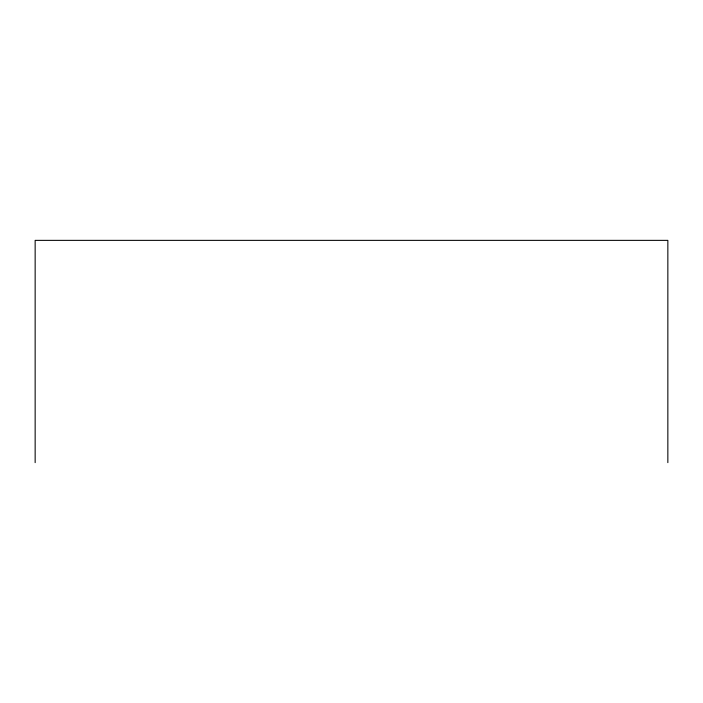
<?xml version="1.0" encoding="UTF-8"?>
<svg xmlns="http://www.w3.org/2000/svg" width="703" height="703" viewBox="0 0 703 703"><rect width="100%" height="100%" fill="white"/><g stroke="black" fill="none" stroke-linecap="round" stroke-linejoin="round"><path stroke-width="1.05" d="M667.85 462.636L667.85 240.364L35.15 240.364L35.15 462.636"/></g></svg>
